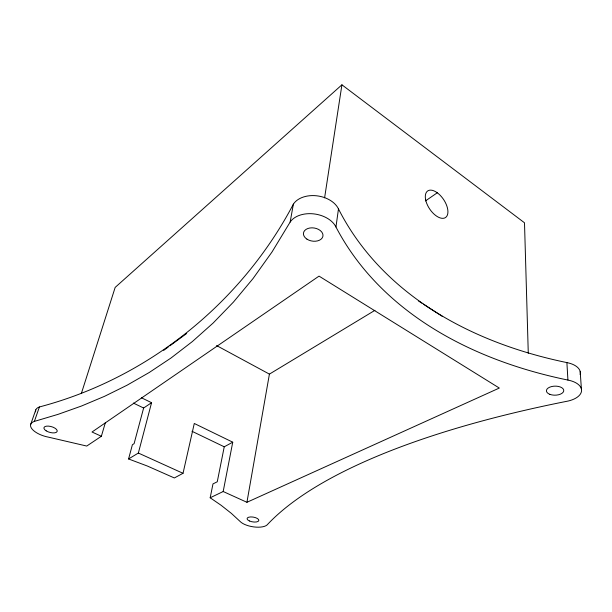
<?xml version="1.0" encoding="UTF-8"?>
<svg xmlns="http://www.w3.org/2000/svg" width="612" height="612" viewBox="0 0 612 612"><rect width="100%" height="100%" fill="white"/><g stroke="black" fill="none" stroke-linecap="round" stroke-linejoin="round"><path stroke-width="0.92" d="M141.479 397.792L151.569 402.696L143.629 408.013L134.089 443.685L132.391 444.74L128.574 458.962L147.247 465.984L174.344 477.957L183.026 473.306L194.279 423.473L232.744 442.185L224.244 446.798L217.268 481.774L212.984 483.908L210.176 497.786L221.077 505.26L231.39 513.399L240.08 521.432A14.849 6.013 9.5 0 0 253.75 526.909A14.849 6.013 9.5 0 0 267.054 524.966A668.801 205.02 -1 0 1 568.12 401.044A21.749 11.322 -1.2 0 0 581.568 390.318A21.749 11.322 -1.2 0 0 567.928 380.067A581.805 366.083 -22.1 0 1 335.957 226.998L338.474 208.914A24.373 16.861 8.9 0 0 316.481 195.779A24.373 16.861 8.9 0 0 293.385 204.133C241.266 303.131 147.683 378.453 39.405 406.957A16.991 7.604 15.9 0 0 35.611 411.868M324.605 197.837L341.924 84.816L524.499 222.799L528.278 353.254M210.176 497.786L223.181 491.52L246.927 502.291L269.41 374.116L374.942 310.322M105.356 422.67L101.37 436.264L86.743 446.056L48.524 437.167A17.174 7.459 15.7 0 1 32.39 429.417A17.174 7.459 15.7 0 1 34.387 421.4L58.148 414.324L81.518 406.008L104.514 396.331L127.105 385.193L149.297 372.456L171.054 357.974L192.359 341.557L213.16 323.014L233.417 302.099L253.054 278.537L272.003 251.991L290.142 222.08L293.385 204.133M223.181 491.52L232.744 442.185M128.574 458.962L138.358 453.041L151.569 402.696M81.342 393.539L115.171 287.403L341.924 84.816M34.387 421.4L39.405 406.957M30.753 424.231L35.779 409.856M163.679 350.393L168.269 347.012M169.799 345.887L186.675 333.486M425.47 200.92L437.282 192.78M246.927 502.291L499.316 388.054L319.036 276.119L92.014 432.018L101.37 436.264M138.358 453.041L183.026 473.306M133.37 403.078L143.629 408.013M191.977 431.276L224.244 446.798M216.579 345.566L269.41 374.116M418.616 301.05L421.813 303.124M423.412 304.156L442.591 316.549M580.191 371.538L581.4 388.957M338.474 208.914A568.487 363.956 -23.2 0 0 566.896 362.595L567.928 380.067M290.142 222.08A24.763 16.723 8.9 0 1 313.573 213.863A24.763 16.723 8.9 0 1 335.957 226.998M566.896 362.595A21.458 11.475 -1.6 0 1 580.161 374.559M306.918 239.124A9.861 6.625 8.9 0 0 322.853 236.523A9.861 6.625 8.9 0 0 309.856 228.001A9.861 6.625 8.9 0 0 306.918 239.124M46.206 430.856A6.87 2.991 15.6 0 0 57.115 431.544A6.87 2.991 15.6 0 0 48.394 426.105A6.87 2.991 15.6 0 0 46.206 430.856M249.451 520.973A5.959 2.417 9.5 0 0 258.815 520.598A5.959 2.417 9.5 0 0 250.629 516.926A5.959 2.417 9.5 0 0 249.451 520.973M549.859 394.342A8.683 4.529 -1 0 0 563.698 391.099A8.683 4.529 -1 0 0 551.703 386.532A8.683 4.529 -1 0 0 549.859 394.342M425.585 199.504A16.011 8.423 56.3 0 0 444.304 218.117A16.011 8.423 56.3 0 0 439.959 195.083A16.011 8.423 56.3 0 0 425.585 199.504"/></g></svg>
